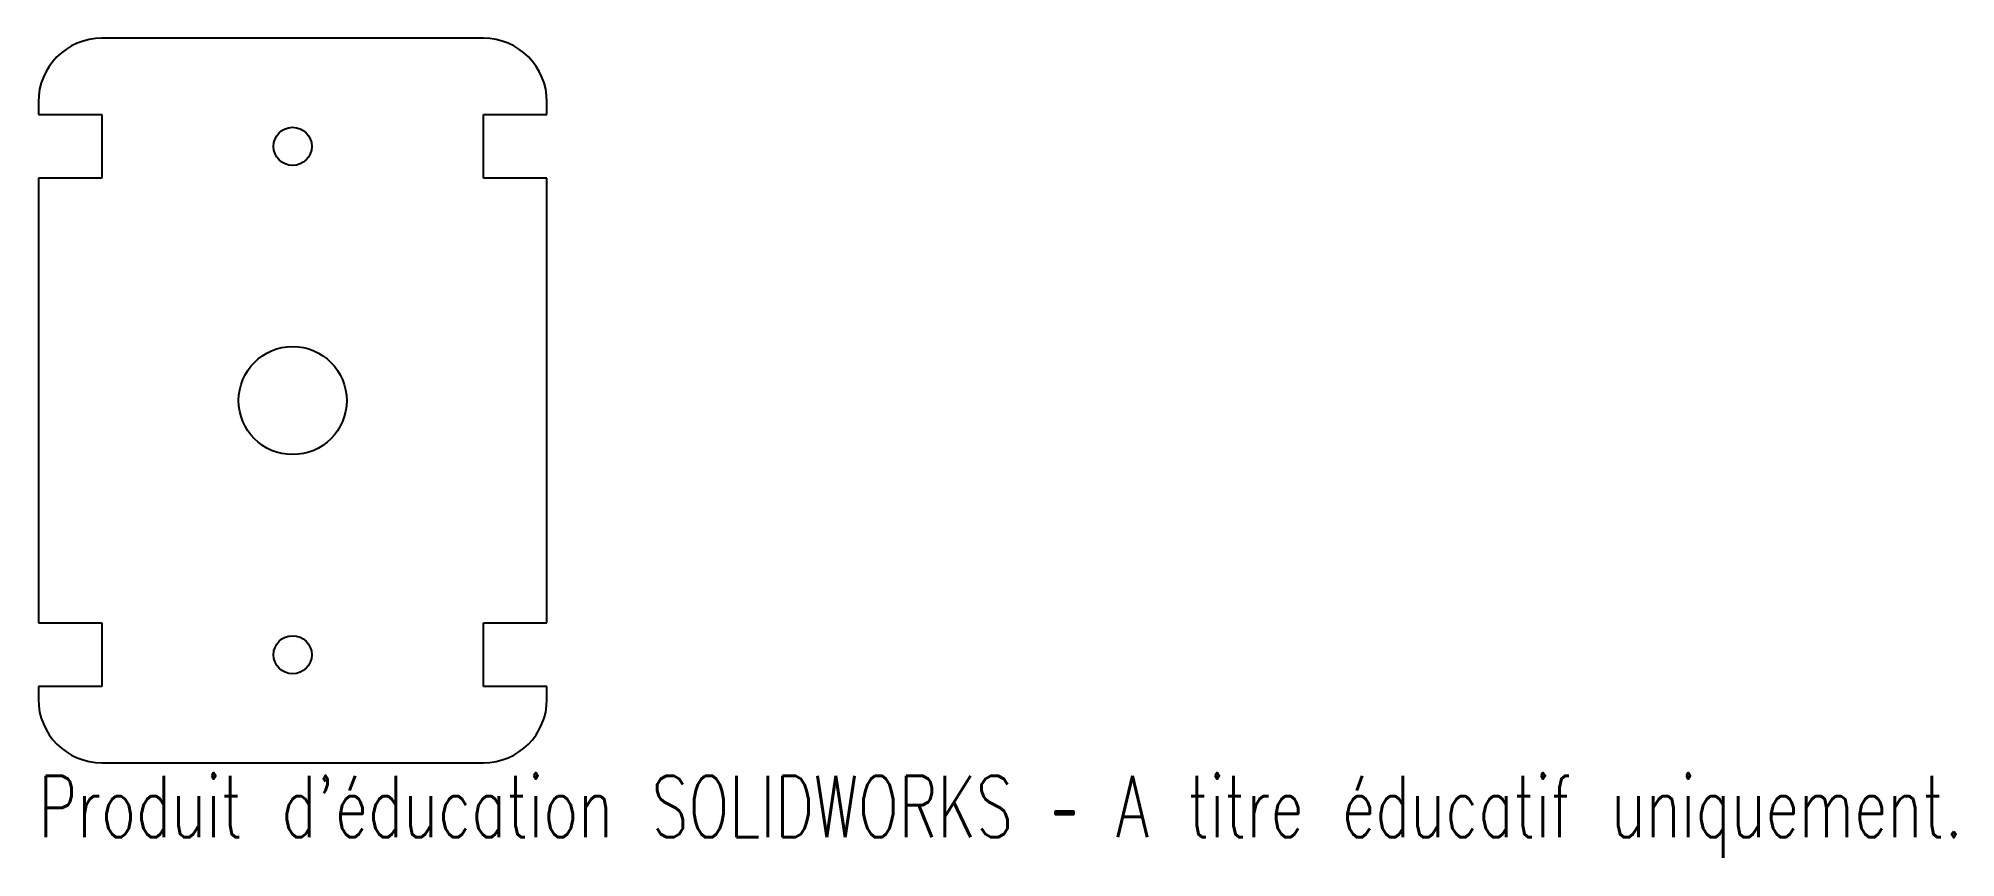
# Model space of a CAD drawing. Header units: millimetres. Extents: x -20 to 131, y -7 to 57.
import ezdxf

# ---------------------------------------------------------------- set-up
doc = ezdxf.new("R2010")
doc.units = ezdxf.units.MM
doc.styles.add('SLDTEXTSTYLE0', font='TXT', dxfattribs={"width": 0.7, "bigfont": 'bigfont'})

msp = doc.modelspace()

# ---------------------------------------------------------------- linework, layer by layer
at = {"color": 7, "linetype": 'Continuous', "lineweight": 25}
for p, q in [((15, 57), (-15, 57)), ((-20, 52), (-20, 51)), ((20, 51), (20, 52)), ((-20, 51), (-15, 51)), ((-15, 51), (-15, 46)), ((15, 46), (15, 51)), ((15, 51), (20, 51)), ((-15, 46), (-20, 46)), ((-20, 46), (-20, 11)), ((20, 46), (15, 46)), ((20, 11), (20, 46)), ((-20, 11), (-15, 11)), ((-15, 11), (-15, 6)), ((15, 6), (15, 11)), ((15, 11), (20, 11)), ((-15, 6), (-20, 6)), ((-20, 6), (-20, 5)), ((20, 6), (15, 6)), ((20, 5), (20, 6)), ((-15, 0), (15, 0))]:
    msp.add_line(p, q, dxfattribs=at)
for centre, radius in [((0, 48.5), 1.5), ((0, 28.5), 4.25), ((0, 8.5), 1.5)]:
    msp.add_circle(centre, radius, dxfattribs=at)
for centre, start, end in [((-15, 52), 90, 180), ((15, 52), 0, 90), ((-15, 5), 180, 270), ((15, 5), 270, 0)]:
    msp.add_arc(centre, 5, start, end, dxfattribs=at)

# ---------------------------------------------------------------- texts
at = {"color": 7, "linetype": 'Continuous', "insert": (-20, -1.02), "char_height": 4.8336, "attachment_point": 1, "style": 'SLDTEXTSTYLE0'}
msp.add_mtext("Produit d'éducation SOLIDWORKS – A titre éducatif uniquement.", dxfattribs=at)

doc.saveas('drawing.dxf')
